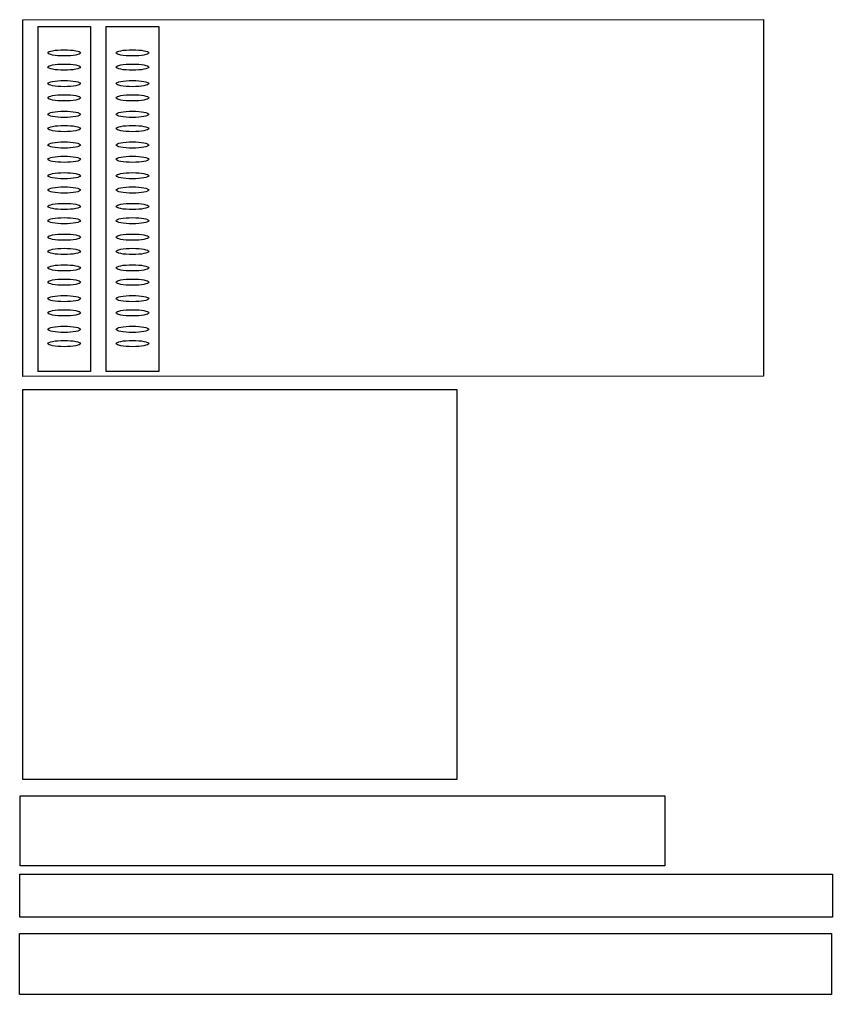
# Model space of a CAD drawing. Header units: millimetres. Extents: x 101 to 1723, y 193 to 880.
# Drawn here: x 1150 to 1723, y 193 to 880 of the extents above; entities that cross this region are included whole.
import ezdxf

# ---------------------------------------------------------------- set-up
doc = ezdxf.new("R2010")
doc.units = ezdxf.units.MM
doc.layers.add('1mm轻木', color=4, linetype='Continuous')

msp = doc.modelspace()

# ---------------------------------------------------------------- linework, layer by layer
for points in [[(1674.47, 628.81), (1152.24, 628.7), (1152.24, 880.17), (1674.47, 880.29)], [(1152.24, 619.59), (1458.18, 619.59), (1458.18, 344.57), (1152.24, 344.57)], [(1150.16, 333.18), (1604.83, 333.18), (1604.83, 283.72), (1150.16, 283.72)], [(1150.03, 277.88), (1723.06, 277.88), (1723.06, 247.56), (1150.03, 247.56)], [(1722.44, 193.04), (1149.79, 193.04), (1149.79, 236.09), (1722.44, 236.09)]]:
    msp.add_lwpolyline(points, close=True)
at = {"layer": '1mm轻木'}
for p, q in [((1162.68, 875.3), (1199.95, 875.3)), ((1162.68, 875.3), (1162.68, 632.28)), ((1199.95, 875.3), (1199.95, 632.28)), ((1210.78, 875.3), (1248.05, 875.3)), ((1210.78, 875.3), (1210.78, 632.28)), ((1248.05, 875.3), (1248.05, 632.28)), ((1199.95, 632.28), (1162.68, 632.28)), ((1248.05, 632.28), (1210.78, 632.28))]:
    msp.add_line(p, q, dxfattribs=at)
for centre in [(1181.32, 856.77), (1229.41, 856.77), (1181.32, 846.72), (1229.41, 846.72), (1181.32, 835.12), (1229.41, 835.12), (1181.32, 825.07), (1229.41, 825.07), (1181.32, 813.47), (1229.41, 813.47), (1181.32, 803.41), (1229.41, 803.41), (1181.32, 791.82), (1229.41, 791.82), (1181.32, 781.76), (1229.41, 781.76), (1181.32, 770.16), (1229.41, 770.16), (1181.32, 760.11), (1229.41, 760.11), (1181.32, 748.51), (1229.41, 748.51), (1181.32, 738.46), (1229.41, 738.46), (1181.32, 726.86), (1229.41, 726.86), (1181.32, 716.81), (1229.41, 716.81), (1181.32, 705.21), (1229.41, 705.21), (1181.32, 695.16), (1229.41, 695.16), (1181.32, 683.56), (1229.41, 683.56), (1181.32, 673.51), (1229.41, 673.51), (1181.32, 661.91), (1229.41, 661.91), (1181.32, 651.86), (1229.41, 651.86)]:
    msp.add_ellipse(centre, major_axis=(11.51, 0), ratio=0.190345, dxfattribs=at)

doc.saveas('drawing.dxf')
